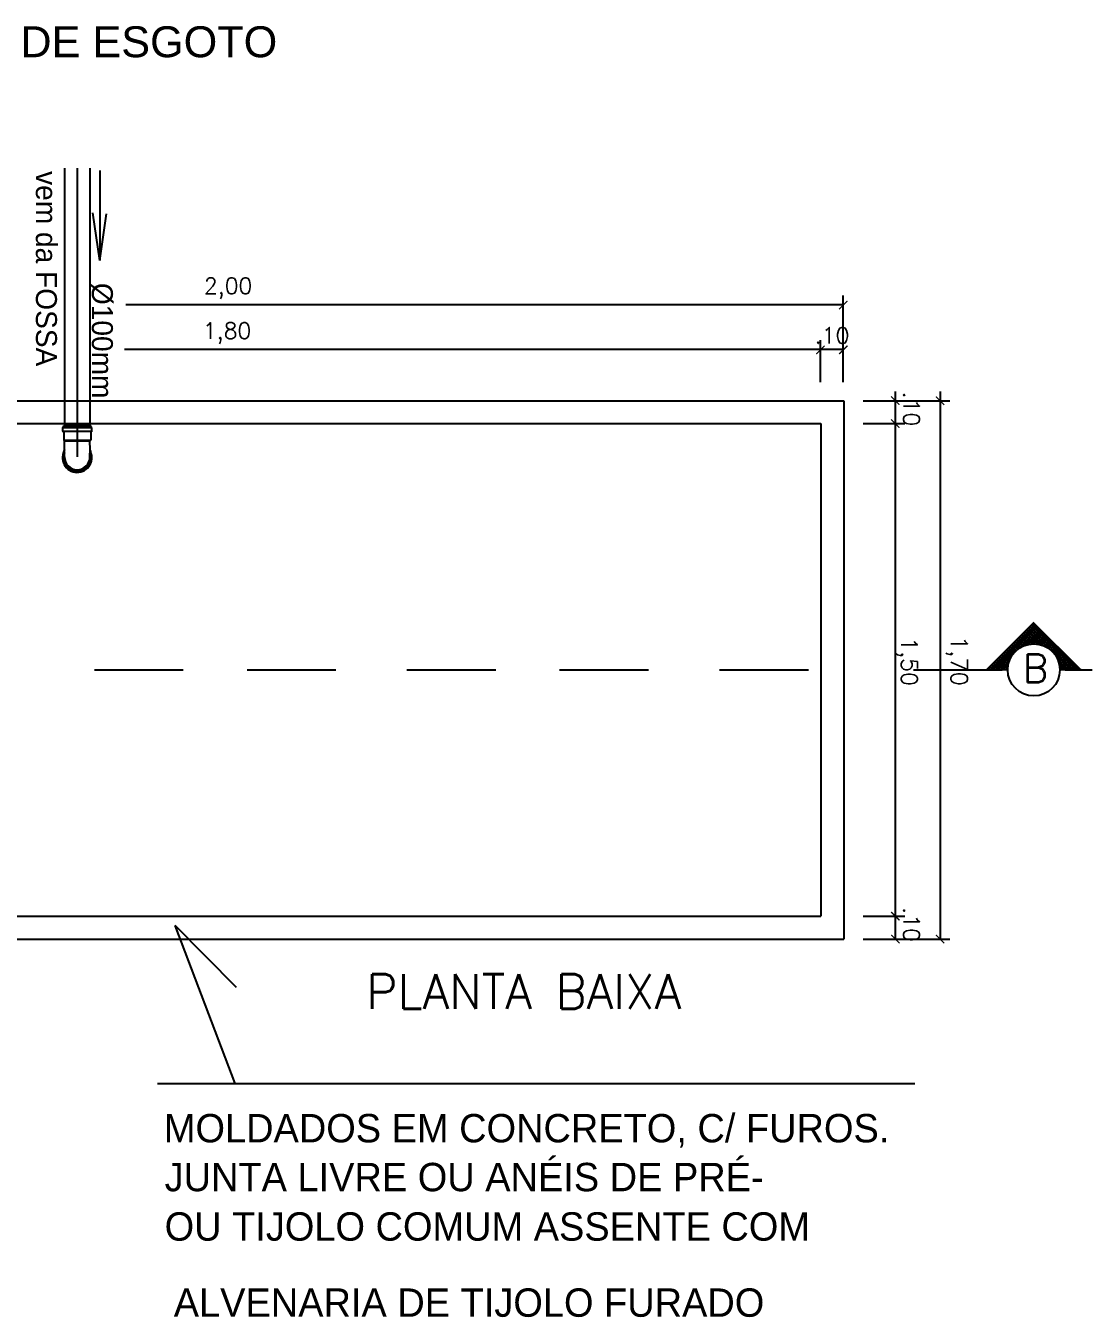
# Model space of a CAD drawing. Header units: millimetres. Extents: x -1292 to 2253, y 326 to 453.
# Drawn here: x 1939.279 to 1941.99, y 333.297 to 336.581 of the extents above; entities that cross this region are included whole.
import ezdxf
from ezdxf.enums import TextEntityAlignment as Align

# ---------------------------------------------------------------- set-up
doc = ezdxf.new("R2010")
doc.units = ezdxf.units.MM
doc.header["$LTSCALE"] = 0.5
for name, pattern in [('CENTER2', [28.575, 19.05, -3.175, 3.175, -3.175]), ('DASHDOT', [25.4, 12.7, -6.35, 0, -6.35]), ('HIDDENX2', [0.75, 0.5, -0.25])]:
    doc.linetypes.add(name, pattern=pattern)
for name, color, linetype in [('CARIMBO', 2, 'Continuous'), ('DETALLHES_CAIXAS', 6, 'Continuous'), ('GROSSA', 3, 'Continuous'), ('NIVEIS', 1, 'Continuous'), ('PORTAS', 3, 'Continuous'), ('SANHIDRO', 1, 'DASHDOT'), ('TXT_0', 7, 'Continuous'), ('TXT_1', 2, 'Continuous'), ('TXT_2', 6, 'Continuous')]:
    doc.layers.add(name, color=color, linetype=linetype)
doc.layers.add('DI-Títulos', color=3, linetype='Continuous', lineweight=30)
doc.styles.add('ADITIVOCAD', font='ROMANS.shx')
doc.styles.add('ARIAL', font='arial.ttf', dxfattribs={"height": 2})
doc.styles.add('ROMANS', font='romans')

# ---------------------------------------------------------------- blocks, each defined once
blk = doc.blocks.new('A$C1B96391E')
at = {"layer": 'GROSSA', "linetype": 'Continuous', "ltscale": 5}
for p, q in [((0, 0.817), (0.564, 1.379)), ((0.026, 0.764), (0.617, 1.353)), ((0.033, 0.784), (0.597, 1.346)), ((0.107, 0.683), (0.698, 1.272)), ((0.691, 1.252), (0.127, 0.69)), ((0.591, 1.353), (0.564, 1.379)), ((0.611, 1.359), (0.604, 1.353)), ((0.704, 1.279), (0.624, 1.359)), ((0.698, 1.259), (0.704, 1.265)), ((0.698, 1.245), (0.869, 1.073)), ((0.026, 0.791), (0, 0.817)), ((0.02, 0.771), (0.026, 0.777)), ((0.305, 0.511), (0.869, 1.073)), ((0.335, 0.511), (0.869, 1.043)), ((0.869, 1.043), (0.869, 1.073)), ((1.056, 0.856), (0.869, 1.043)), ((1.205, 0.706), (1.056, 0.856)), ((0.1, 0.677), (0.02, 0.757)), ((0.12, 0.683), (0.113, 0.677)), ((0.133, 0.683), (0.305, 0.511)), ((0.335, 0.511), (0.305, 0.511)), ((0.517, 0.328), (0.335, 0.511)), ((0.67, 0.174), (0.517, 0.328))]:
    blk.add_line(p, q, dxfattribs=at)
for centre, radius, start, end in [((0.597, 1.359), 0.00942, 224.8901, 314.8901), ((0.617, 1.353), 0.00942, 44.8901, 134.8901), ((0.704, 1.252), 0.00942, 134.8901, 224.8901), ((0.698, 1.272), 0.00942, 314.8901, 44.8901), ((0.026, 0.764), 0.00942, 134.8901, 224.8901), ((0.02, 0.784), 0.00942, 314.8901, 44.8901), ((0.936, 0.439), 0.397, 205.9988, 62.1589), ((0.879, 0.346), 0.54, 46.3514, 70.891), ((0.107, 0.683), 0.00942, 224.8901, 314.8901), ((0.127, 0.677), 0.00942, 44.8901, 134.8901), ((0.953, 0.422), 0.433, 221.6691, 46.5), ((0.936, 0.439), 0.433, 226.5, 43.2802), ((0.944, 0.431), 0.397, 224.076, 45.7042), ((0.937, 0.44), 0.377, 224.8901, 44.8901), ((1.05, 0.507), 0.562, 198.5486, 221.5628)]:
    blk.add_arc(centre, radius, start, end, dxfattribs=at)
blk = doc.blocks.new('A$C01E11E74')
at = {"linetype": 'ByBlock', "xscale": 1.26, "yscale": 1.26, "zscale": 1.26, "rotation": 314.7593777562512}
blk.add_blockref('A$C1B96391E', (-0.677, 1.025), dxfattribs=at)
blk = doc.blocks.new('A$C65B91862')
at = {"rotation": 270}
blk.add_blockref('A$C01E11E74', (0, 1.092), dxfattribs=at)
blk = doc.blocks.new('A$C318D66E1')
at = {"layer": 'CARIMBO'}
for p, q in [((4.918, 0.373), (2.366, 0.746)), ((0, 0.373), (4.918, 0.373)), ((4.918, 0.373), (2.303, 0))]:
    blk.add_line(p, q, dxfattribs=at)
blk = doc.blocks.new('_ArchTick')
at = {"color": 0, "const_width": 0.15}
blk.add_lwpolyline([(-0.5, -0.5), (0.5, 0.5)], dxfattribs=at)
blk = doc.blocks.new('*X73')
at = {"color": 0}
for p, q in [((101.5903, 65.4571), (101.9231, 65.79)), ((101.608, 65.4571), (101.9319, 65.7811)), ((101.6257, 65.4571), (101.9408, 65.7723)), ((102.2156, 65.4571), (101.9014, 65.7713)), ((102.2332, 65.4571), (101.9102, 65.7801)), ((102.2509, 65.4571), (101.9191, 65.789)), ((101.6433, 65.4571), (101.9496, 65.7634)), ((101.661, 65.4571), (101.9585, 65.7546)), ((101.8638, 65.6321), (101.813, 65.6829)), ((101.8776, 65.636), (101.8219, 65.6917)), ((101.8923, 65.639), (101.8307, 65.7006)), ((101.9081, 65.6409), (101.8395, 65.7094)), ((101.8472, 65.6257), (101.9673, 65.7458)), ((101.9253, 65.6413), (101.8484, 65.7183)), ((101.9444, 65.6399), (101.8572, 65.7271)), ((101.9661, 65.6359), (101.8661, 65.7359)), ((101.8744, 65.6352), (101.9761, 65.7369)), ((101.9925, 65.6272), (101.8749, 65.7448)), ((102.0352, 65.6022), (101.8837, 65.7536)), ((102.1979, 65.4571), (101.8926, 65.7625)), ((101.8965, 65.6396), (101.985, 65.7281)), ((101.9158, 65.6413), (101.9938, 65.7192)), ((101.9332, 65.641), (102.0026, 65.7104)), ((101.9492, 65.6393), (102.0115, 65.7015)), ((101.964, 65.6364), (102.0203, 65.6927)), ((101.9778, 65.6326), (102.0292, 65.6839)), ((101.7586, 65.5429), (101.7158, 65.5856)), ((101.765, 65.5542), (101.7247, 65.5945)), ((101.7721, 65.5648), (101.7335, 65.6033)), ((101.7798, 65.5747), (101.7423, 65.6122)), ((101.7881, 65.5841), (101.7512, 65.621)), ((101.797, 65.5928), (101.76, 65.6298)), ((101.8065, 65.601), (101.7688, 65.6387)), ((101.8167, 65.6086), (101.7777, 65.6475)), ((101.8274, 65.6155), (101.7865, 65.6564)), ((101.8388, 65.6217), (101.7954, 65.6652)), ((101.851, 65.6273), (101.8042, 65.674)), ((101.9908, 65.6278), (102.038, 65.675)), ((102.003, 65.6224), (102.0468, 65.6662)), ((102.0145, 65.6162), (102.0557, 65.6573)), ((102.0253, 65.6093), (102.0645, 65.6485)), ((102.0355, 65.6019), (102.0733, 65.6397)), ((102.0451, 65.5938), (102.0822, 65.6308)), ((102.0541, 65.5851), (102.091, 65.622)), ((102.0625, 65.5758), (102.0999, 65.6131)), ((102.0703, 65.5659), (102.1087, 65.6043)), ((102.0774, 65.5554), (102.1175, 65.5955)), ((102.0839, 65.5442), (102.1264, 65.5866)), ((101.6675, 65.4571), (101.6274, 65.4972)), ((101.6852, 65.4571), (101.6363, 65.5061)), ((101.7029, 65.4571), (101.6451, 65.5149)), ((101.7206, 65.4571), (101.654, 65.5238)), ((101.7374, 65.458), (101.6628, 65.5326)), ((101.7382, 65.4749), (101.6716, 65.5414)), ((101.6787, 65.4571), (101.753, 65.5315)), ((101.7404, 65.4904), (101.6805, 65.5503)), ((101.7436, 65.5048), (101.6893, 65.5591)), ((101.6964, 65.4571), (101.7435, 65.5043)), ((101.7478, 65.5183), (101.6981, 65.568)), ((101.7528, 65.531), (101.707, 65.5768)), ((102.1802, 65.4571), (102.0666, 65.5707)), ((102.0898, 65.5323), (102.1352, 65.5778)), ((102.1625, 65.4571), (102.0916, 65.5281)), ((102.0948, 65.5197), (102.144, 65.5689)), ((102.0991, 65.5063), (102.1529, 65.5601)), ((102.1448, 65.4571), (102.1003, 65.5016)), ((102.1025, 65.492), (102.1617, 65.5513)), ((102.1048, 65.4766), (102.1706, 65.5424)), ((102.1058, 65.46), (102.1794, 65.5336)), ((102.1206, 65.4571), (102.1882, 65.5247)), ((102.1383, 65.4571), (102.1971, 65.5159)), ((102.156, 65.4571), (102.2059, 65.5071)), ((102.1737, 65.4571), (102.2147, 65.4982)), ((101.5968, 65.4571), (101.5921, 65.4619)), ((101.6145, 65.4571), (101.6009, 65.4707)), ((101.6322, 65.4571), (101.6098, 65.4796)), ((101.6499, 65.4571), (101.6186, 65.4884)), ((101.714, 65.4571), (101.7391, 65.4822)), ((101.7317, 65.4571), (101.7375, 65.4629)), ((102.1272, 65.4571), (102.1044, 65.4799)), ((102.1095, 65.4571), (102.1058, 65.4609)), ((102.1913, 65.4571), (102.2236, 65.4894)), ((102.209, 65.4571), (102.2324, 65.4805)), ((102.2267, 65.4571), (102.2412, 65.4717)), ((102.2444, 65.4571), (102.2501, 65.4629))]:
    blk.add_line(p, q, dxfattribs=at)

msp = doc.modelspace()

# ---------------------------------------------------------------- linework, layer by layer
at = {"layer": 'DETALLHES_CAIXAS'}
for p, q in [((1938.2722, 335.6273), (1941.3591, 335.6273)), ((1941.3591, 335.6273), (1941.3591, 334.2583)), ((1938.3306, 335.5689), (1941.3007, 335.5689)), ((1941.3007, 335.5689), (1941.3007, 334.3166)), ((1938.3306, 334.3166), (1941.3007, 334.3166)), ((1938.2722, 334.2583), (1941.3591, 334.2583))]:
    msp.add_line(p, q, dxfattribs=at)
at = {"layer": 'GROSSA', "linetype": 'Continuous', "ltscale": 5}
for p, q in [((1939.3768, 336.2189), (1939.3768, 335.5645)), ((1939.4418, 336.2189), (1939.4418, 335.5645))]:
    msp.add_line(p, q, dxfattribs=at)
at = {"layer": 'NIVEIS', "linetype": 'CENTER2'}
for p, q in [((1939.4529, 334.9428), (1939.6786, 334.9428)), ((1939.8412, 334.9428), (1940.0669, 334.9428)), ((1940.2479, 334.9428), (1940.4737, 334.9428)), ((1940.6362, 334.9428), (1940.862, 334.9428)), ((1941.043, 334.9428), (1941.2687, 334.9428)), ((1941.5361, 334.9428), (1941.7618, 334.9428))]:
    msp.add_line(p, q, dxfattribs=at)
at = {"layer": 'PORTAS', "ltscale": 0.1}
for p, q in [((1939.8113, 333.8906), (1939.6585, 334.293)), ((1939.8144, 334.1347), (1939.6585, 334.293)), ((1939.6131, 333.8906), (1941.5396, 333.8906))]:
    msp.add_line(p, q, dxfattribs=at)
at = {"layer": 'SANHIDRO'}
msp.add_line((1939.4093, 336.2189), (1939.4093, 335.4843), dxfattribs=at)
at = {"layer": 'TXT_0', "linetype": 'ByBlock'}
for p, q in [((1939.5331, 335.872), (1941.3591, 335.872)), ((1941.3576, 335.6747), (1941.3576, 335.895)), ((1941.2992, 335.6747), (1941.2992, 335.7809)), ((1941.2992, 335.6747), (1941.2992, 335.7809)), ((1939.5293, 335.758), (1940.3246, 335.758)), ((1940.3083, 335.758), (1941.3591, 335.758)), ((1941.4898, 335.6506), (1941.4898, 334.6847)), ((1941.4898, 335.6436), (1941.4898, 335.4886)), ((1941.6038, 335.6506), (1941.6038, 334.2583)), ((1941.4081, 335.6273), (1941.6283, 335.6273)), ((1941.4081, 335.5689), (1941.5143, 335.5689)), ((1941.4081, 335.5689), (1941.5143, 335.5689)), ((1941.4898, 334.701), (1941.4898, 334.2583)), ((1941.4081, 334.3166), (1941.5143, 334.3166)), ((1941.4081, 334.3166), (1941.5143, 334.3166)), ((1941.4081, 334.2583), (1941.6283, 334.2583))]:
    msp.add_line(p, q, dxfattribs=at)
at = {"layer": 'TXT_1'}
for p, q in [((1941.842, 335.0631), (1941.7217, 334.9428)), ((1941.7757, 334.9428), (1941.7217, 334.9428)), ((1941.9623, 334.9428), (1941.9083, 334.9428))]:
    msp.add_line(p, q, dxfattribs=at)
msp.add_circle((1941.842, 334.9428), 0.0663, dxfattribs=at)
at = {"layer": 'TXT_2', "linetype": 'CENTER2'}
msp.add_line((1941.9222, 334.9428), (1941.9905, 334.9428), dxfattribs=at)

# ---------------------------------------------------------------- block references
at = {"xscale": 0.06836432598162671, "yscale": 0.06836432598174724, "zscale": 0.06836432598165675, "rotation": 90.29882526914712}
msp.add_blockref('A$C65B91862', (1939.4467, 335.4451), dxfattribs=at)
at = {"layer": 'TXT_0', "linetype": 'HIDDENX2', "ltscale": 0.5, "xscale": 0.04652117876491957, "yscale": 0.04652117876491957, "zscale": 0.04652117876476371, "rotation": 270}
msp.add_blockref('A$C318D66E1', (1939.4493, 336.2123), dxfattribs=at)
at = {"layer": 'TXT_0', "linetype": 'ByBlock', "xscale": 0.02120861646471894, "yscale": 0.02120861646471894, "zscale": 0.02120861646468119}
for p in [(1941.3576, 335.8705), (1941.2992, 335.7565), (1941.3576, 335.7565)]:
    msp.add_blockref('_ArchTick', p, dxfattribs=at)
for p, rotation in [((1941.2992, 335.7565), 180), ((1941.4898, 335.6273), 90), ((1941.6038, 335.6273), 90), ((1941.4898, 335.5689), 270), ((1941.4898, 334.3166), 270), ((1941.4898, 334.3166), 90), ((1941.4898, 334.2583), 270), ((1941.6038, 334.2583), 270)]:
    msp.add_blockref('_ArchTick', p, dxfattribs=dict(at, rotation=rotation))
at = {"layer": 'TXT_1', "xscale": -0.3600000000005821, "yscale": 0.3600000000000136, "zscale": 0.36}
msp.add_blockref('*X73', (1978.5338, 311.3782), dxfattribs=at)

# ---------------------------------------------------------------- texts
at = {"layer": 'DI-Títulos', "style": 'ARIAL'}
msp.add_text('DETALHE EXECUTIVO DE ESGOTO', height=0.078655, dxfattribs=at).set_placement((1938.0622, 336.5007))
at = {"layer": 'TXT_0', "linetype": 'HIDDENX2', "ltscale": 0.5}
for s, height, p in [('vem da FOSSA', 0.053442, (1939.3043, 336.2112)), ('Ø100mm', 0.05344, (1939.4466, 335.9269))]:
    msp.add_text(s, height=height, rotation=270, dxfattribs=at).set_placement(p)
for s, p in [('MOLDADOS EM CONCRETO, C/ FUROS.', (1939.6297, 333.7413)), ('JUNTA LIVRE OU ANÉIS DE PRÉ-', (1939.6317, 333.617)), ('OU TIJOLO COMUM ASSENTE COM', (1939.6317, 333.4913)), ('ALVENARIA DE TIJOLO FURADO', (1939.6548, 333.2978))]:
    msp.add_text(s, height=0.072189, dxfattribs=at).set_placement(p)
at = {"layer": 'TXT_0', "linetype": 'ByBlock', "char_height": 0.04111, "attachment_point": 5, "style": 'ROMANS'}
for s, insert in [('2,00', (1939.7932, 335.9131)), ('1,80', (1939.7904, 335.7991)), ('\\A1;.10', (1941.3291, 335.7933))]:
    msp.add_mtext(s, dxfattribs=dict(at, insert=insert))
at = {"layer": 'TXT_0', "linetype": 'ByBlock', "attachment_point": 5, "rotation": 270, "style": 'ROMANS'}
for s, insert, char_height in [('\\A1;.10', (1941.5309, 335.6066), 0.04111), ('1,50', (1941.5192, 334.9638), 0.04111), ('1,70', (1941.6461, 334.9657), 0.04229), ('\\A1;.10', (1941.5309, 334.2952), 0.04111)]:
    msp.add_mtext(s, dxfattribs=dict(at, insert=insert, char_height=char_height))
at = {"layer": 'TXT_1', "style": 'ADITIVOCAD'}
msp.add_text('B', height=0.072, dxfattribs=at).set_placement((1941.8462, 334.9469), align=Align.MIDDLE)
msp.add_text('PLANTA BAIXA', height=0.087731, dxfattribs=at).set_placement((1940.1448, 334.0811))

doc.saveas('drawing.dxf')
